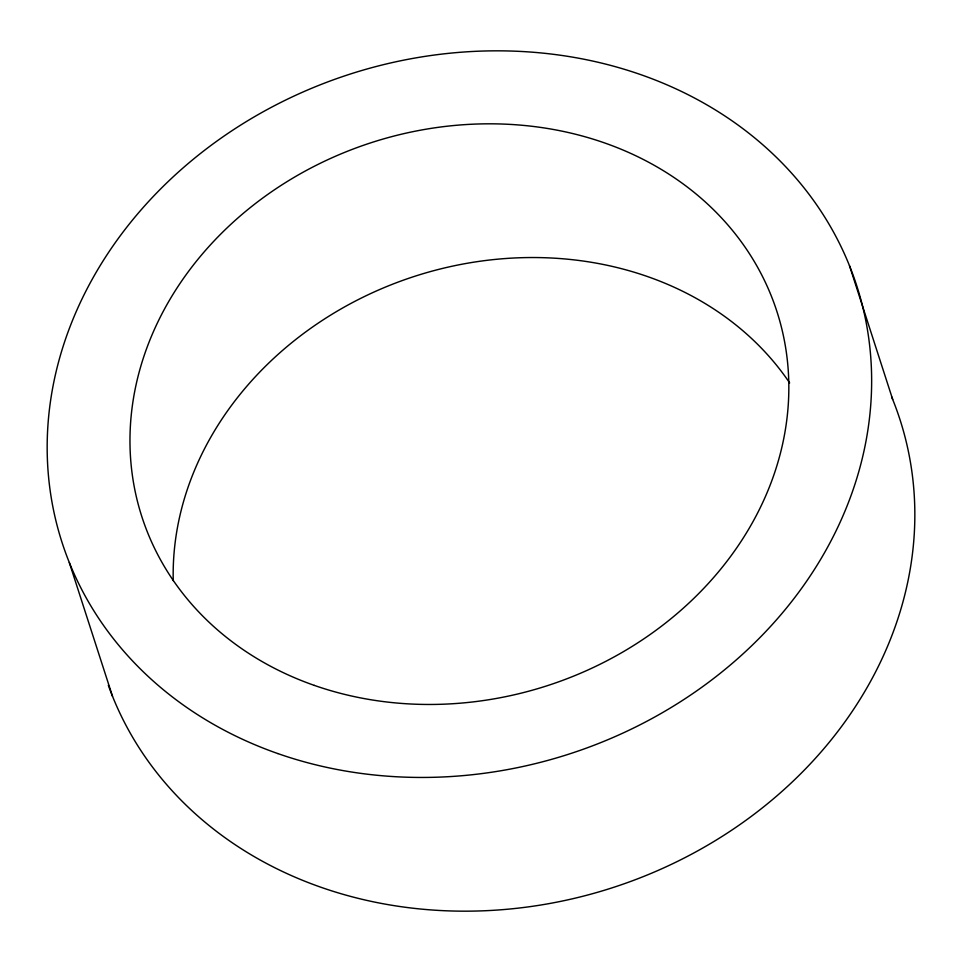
<?xml version="1.0" encoding="UTF-8"?>
<svg xmlns="http://www.w3.org/2000/svg" width="962" height="962" viewBox="0 0 962 962"><rect width="100%" height="100%" fill="white"/><g stroke="black" fill="none" stroke-linecap="round" stroke-linejoin="round"><path stroke-width="1.44" d="M849.494 265.716L892.688 399.446M69.312 562.554L112.506 696.284M173.244 580.627A333.694 285.425 -17.9 0 1 415.608 276.01A333.694 285.425 -17.9 0 1 789.646 382.9M891.582 396.729A417.568 357.179 -17.9 0 1 631.072 881.288A417.568 357.179 -17.9 0 1 108.321 685.257M277.838 753.571A417.568 357.179 -17.9 0 0 870.706 356.601A417.568 357.179 -17.9 0 0 229.665 132.239A417.568 357.179 -17.9 0 0 277.838 753.571M314.309 685.389A333.694 285.425 -17.9 0 0 788.082 368.157A333.694 285.425 -17.9 0 0 275.817 188.865A333.694 285.425 -17.9 0 0 314.309 685.389"/></g></svg>
